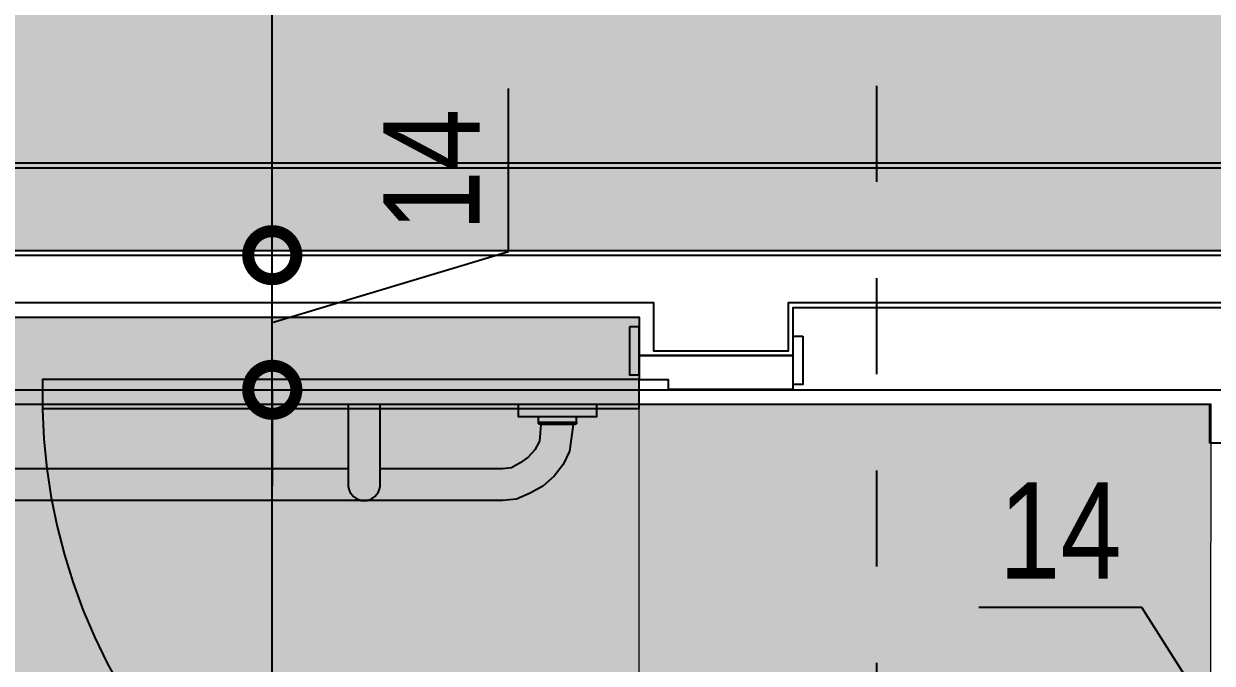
# Model space of a CAD drawing. Header units: metres. Extents: x -23 to 570, y -54 to 184.
# Drawn here: x 31.514 to 32.749, y -50.546 to -49.88 of the extents above; entities that cross this region are included whole.
import ezdxf
from ezdxf.xclip import XClip

# ---------------------------------------------------------------- set-up
doc = ezdxf.new("R2010")
doc.units = ezdxf.units.M
doc.header["$XCLIPFRAME"] = 0
doc.header["$PDMODE"] = 35
doc.linetypes.add('DASHEDX2', pattern=[1.5, 1, -0.5])
doc.linetypes.add('PUC$0$DASHEDX2', pattern=[1.5, 1, -0.5])
for name, color, linetype in [('1', 232, 'DASHEDX2'), ('ARQ-DIM', 2, 'Continuous'), ('PUC$0$ARQ-ALV ACAB', 4, 'Continuous'), ('PUC$0$ARQ-ALV OSSO', 5, 'Continuous'), ('PUC$0$ARQ-AUX', 7, 'Continuous'), ('PUC$0$ARQ-CAX @ 1', 1, 'Continuous'), ('PUC$0$ARQ-HID', 7, 'Continuous'), ('PUC$0$ARQ-PRJ', 7, 'PUC$0$DASHEDX2'), ('PUC$0$ARQ-SIM', 1, 'Continuous')]:
    doc.layers.add(name, color=color, linetype=linetype)
doc.layers.add('PUC$0$ARQ-FORRO', color=9, linetype='Continuous', lineweight=5)
doc.styles.add('Adesa', font='ARIALN.TTF')
doc.dimstyles.new('ADESA 1-0050', dxfattribs={"dimtxt": 0.1, "dimasz": 0.1, "dimexe": 0.05, "dimexo": 0.05, "dimgap": 0.03, "dimtad": 1, "dimdec": 1, "dimlfac": 100, "dimzin": 12, "dimtxsty": 'Adesa', "dimblk": 'DOTSMALL', "dimcen": 1, "dimdle": 0.05, "dimclrd": 1, "dimclre": 1, "dimclrt": 256, "dimazin": 3, "dimtm": 1e-09, "dimtfac": 1, "dimtdec": 1, "dimtmove": 1, "dimatfit": 0, "dimldrblk": 'DOTSMALL', "dimfxl": 0.8, "dimtvp": 2, "dimtolj": 1, "dimtzin": 0, "dimarcsym": 0})

# ---------------------------------------------------------------- blocks, each defined once
blk = doc.blocks.new('_DotSmall')
at = {"color": 0, "linetype": 'ByBlock', "const_width": 0.5}
blk.add_lwpolyline([(-0.0625, 0, 1), (0.0625, 0, 1)], format="xyb", close=True, dxfattribs=at)
blk = doc.blocks.new('*D438')
at = {"layer": 'ARQ-DIM', "color": 1, "lineweight": -2, "transparency": 16777216}
for p, q in [((31.77199532753068, -51.68972446773182), (31.77199532753068, -50.21113484295137)), ((31.37173537000374, -50.26113484295136), (31.82199532753068, -50.26113484295136)), ((31.37173537000374, -51.63972446773182), (31.82199532753068, -51.63972446773182))]:
    blk.add_line(p, q, dxfattribs=at)
at = {"layer": 'Defpoints', "color": 0, "transparency": 16777216}
for p in [(31.32173537000374, -50.26113484295136, 4.318356323904093e-06), (31.77199532753068, -50.26113484295136), (31.32173537000374, -51.63972446773182)]:
    blk.add_point(p, dxfattribs=at)
at = {"layer": 'ARQ-DIM', "color": 1, "lineweight": -2, "transparency": 16777216, "xscale": 0.1, "yscale": 0.1, "zscale": 0.1}
for p, rotation in [((31.77199532753068, -50.26113484295136), 90), ((31.77199532753068, -51.63972446773182), 270)]:
    blk.add_blockref('_DotSmall', p, dxfattribs=dict(at, rotation=rotation))
at = {"layer": 'ARQ-DIM', "transparency": 16777216, "insert": (31.69093802875848, -50.95042965534159), "char_height": 0.1, "attachment_point": 5, "rotation": 90, "style": 'Adesa'}
blk.add_mtext('\\A1;138', dxfattribs=at)
blk = doc.blocks.new('*D610')
at = {"layer": 'ARQ-DIM', "color": 1, "lineweight": -2, "transparency": 16777216}
for p, q in [((32.67568004541354, -50.48765898740162), (32.50619846287603, -50.48765898740162)), ((32.83107934899424, -50.73284998330885), (32.67568004541354, -50.48765898740162)), ((32.76107946001204, -50.85263855794929), (32.76107946001204, -50.68284998330886)), ((32.90107923797643, -50.8526385558587), (32.90107923797643, -50.68284998330886)), ((32.76107946001204, -50.73284998330885), (32.66107946001204, -50.73284998330885)), ((32.90107923797643, -50.73284998330885), (32.76107946001204, -50.73284998330885)), ((32.90107923797643, -50.73284998330885), (32.76107946001204, -50.73284998330885)), ((32.90107923797643, -50.73284998330885), (33.00107923797643, -50.73284998330885))]:
    blk.add_line(p, q, dxfattribs=at)
at = {"layer": 'Defpoints', "color": 0, "transparency": 16777216}
for p in [(32.76107946001204, -50.73284998330885), (32.76107946001204, -50.90263855794929, -8.63671264780692e-06), (32.90107923797643, -50.90263855585869, -8.63671264780692e-06)]:
    blk.add_point(p, dxfattribs=at)
at = {"layer": 'ARQ-DIM', "color": 1, "lineweight": -2, "transparency": 16777216, "xscale": 0.1, "yscale": 0.1, "zscale": 0.1}
blk.add_blockref('_DotSmall', (32.76107946001204, -50.73284998330885), dxfattribs=at)
at = {"layer": 'ARQ-DIM', "color": 1, "lineweight": -2, "transparency": 16777216, "xscale": 0.1, "yscale": 0.1, "zscale": 0.1, "rotation": 180}
blk.add_blockref('_DotSmall', (32.90107923797643, -50.73284998330885), dxfattribs=at)
at = {"layer": 'ARQ-DIM', "transparency": 16777216, "insert": (32.59093925414479, -50.40745434892958), "char_height": 0.1, "attachment_point": 5, "style": 'Adesa'}
blk.add_mtext('\\A1;14', dxfattribs=at)
blk = doc.blocks.new('*D780')
at = {"layer": 'ARQ-DIM', "color": 1, "lineweight": -2, "transparency": 16777216}
for p, q in [((32.0176092429468, -50.1174497186525), (32.0176092429468, -49.94796813611499)), ((31.7719953275307, -50.12113294360326), (31.7719953275307, -50.02113294360326)), ((31.64686534876721, -50.12113294360326), (31.8219953275307, -50.12113294360326)), ((31.7719953275307, -50.19113389327733), (32.0176092429468, -50.1174497186525)), ((31.7719953275307, -50.26113484295139), (31.7719953275307, -50.12113294360326)), ((31.7719953275307, -50.26113484295139), (31.7719953275307, -50.12113294360326)), ((31.64686534876721, -50.26113484295139), (31.8219953275307, -50.26113484295139)), ((31.7719953275307, -50.26113484295139), (31.7719953275307, -50.36113484295139))]:
    blk.add_line(p, q, dxfattribs=at)
at = {"layer": 'Defpoints', "color": 0, "transparency": 16777216}
for p in [(31.59686534876721, -50.12113294360326), (31.7719953275307, -50.12113294360326), (31.59686534876721, -50.26113484295139)]:
    blk.add_point(p, dxfattribs=at)
at = {"layer": 'ARQ-DIM', "color": 1, "lineweight": -2, "transparency": 16777216, "xscale": 0.1, "yscale": 0.1, "zscale": 0.1}
for p, rotation in [((31.7719953275307, -50.12113294360326), 270), ((31.7719953275307, -50.26113484295139), 90)]:
    blk.add_blockref('_DotSmall', p, dxfattribs=dict(at, rotation=rotation))
at = {"layer": 'ARQ-DIM', "transparency": 16777216, "insert": (31.93740460447475, -50.03270892738374), "char_height": 0.1, "attachment_point": 5, "rotation": 90, "style": 'Adesa'}
blk.add_mtext('\\A1;14', dxfattribs=at)
blk = doc.blocks.new('*D781')
at = {"layer": 'ARQ-DIM', "color": 1, "lineweight": -2, "transparency": 16777216}
for p, q in [((31.77199532753075, -50.17113294360326), (31.77199532753075, -49.06989902853806)), ((31.64686568572553, -49.11989902853806), (31.82199532753075, -49.11989902853806)), ((31.64686534876721, -50.12113294360326), (31.82199532753075, -50.12113294360326))]:
    blk.add_line(p, q, dxfattribs=at)
at = {"layer": 'Defpoints', "color": 0, "transparency": 16777216}
for p in [(31.59686568572553, -49.11989902853806, 1.295506897130856e-05), (31.77199532753075, -49.11989902853806), (31.59686534876721, -50.12113294360326)]:
    blk.add_point(p, dxfattribs=at)
at = {"layer": 'ARQ-DIM', "color": 1, "lineweight": -2, "transparency": 16777216, "xscale": 0.1, "yscale": 0.1, "zscale": 0.1}
for p, rotation in [((31.77199532753075, -49.11989902853806), 90), ((31.77199532753075, -50.12113294360326), 270)]:
    blk.add_blockref('_DotSmall', p, dxfattribs=dict(at, rotation=rotation))
at = {"layer": 'ARQ-DIM', "transparency": 16777216, "insert": (31.69093802875856, -49.62051598607066), "char_height": 0.1, "attachment_point": 5, "rotation": 90, "style": 'Adesa'}
blk.add_mtext('\\A1;100', dxfattribs=at)
blk = doc.blocks.new('PUC$0$VASO SANIT ACESSIVEL')
at = {"elevation": -9.998618443336001e-05}
blk.add_lwpolyline([(0, -8.881784197001252e-16), (-4.440892098500626e-16, -1.27339661088353)], dxfattribs=at)
at = {"color": 1}
for points in [[(-0.09876492666306191, -1.120756237517578), (-0.1001999896711645, -1.106300703282993), (-0.1001999896711645, -0.2880606915933495), (-0.09876492666306191, -0.273605157358765)], [(-0.06719998967113572, -0.946036579955911), (-0.06719998967113572, -0.2880606915933495), (-0.06614847561817516, -0.2788874204479397)], [(-0.06614847561817516, -1.115473974428548), (-0.06719998967113572, -1.106300703282993), (-0.06719998967113572, -0.9790365799567053)], [(-0.09241578763998959, -1.134912707761339), (-0.09876492666306191, -1.120756237517578)], [(-0.06088287062368281, -1.124543348499226), (-0.06614847561817516, -1.115473974428548)], [(-0.08508402015817484, -1.148266871033063), (-0.09241578763998959, -1.134912707761339)], [(-0.05523574765808092, -1.133011702461606), (-0.06088287062368281, -1.124543348499226)], [(-0.04748331774542791, -1.140000681901234), (-0.05523574765808092, -1.133011702461606)], [(-0.07494328094042935, -1.160053320800595), (-0.08508402015817484, -1.148266871033063)], [(-0.03842677103159176, -1.144735196825437), (-0.04748331774542791, -1.140000681901234)], [(-0.0211013592743261, -1.145999214756391), (-0.03842677103159176, -1.144735196825437)], [(-0.0211013592743261, -1.145545302210901), (-0.02082413257630877, -1.144520341296389)], [(-0.0211013592743261, -1.181286851239798), (-0.0211013592743261, -1.145545302210901)], [(-0.02082413257630877, -1.144520341296389), (-0.02009570158981644, -1.143791887718196)], [(-0.02009570158981644, -1.143791887718196), (-0.01907059560537627, -1.143514538541728)], [(-0.01907059560537627, -1.183317614908679), (-0.01907059560537627, -1.143514538541728)], [(-0.01907059560537627, -1.143514538541728), (-0.01319998160157843, -1.143514538541728)], [(-0.06256175025315747, -1.169475121184893), (-0.07494328094042935, -1.160053320800595)], [(-0.04875629253751468, -1.175985195407063), (-0.06256175025315747, -1.169475121184893)], [(-0.0211013592743261, -1.179729104467058), (-0.04875629253751468, -1.175985195407063)], [(-0.02082411211980828, -1.18231180033306), (-0.0211013592743261, -1.181286851239798)], [(-0.02009557374891324, -1.183040383893183), (-0.02082411211980828, -1.18231180033306)], [(-0.01907059560537627, -1.183317614908679), (-0.02009557374891324, -1.183040383893183)], [(-0.01907059560537627, -1.183317614908679), (-0.01319998160157843, -1.183317614908679)]]:
    blk.add_lwpolyline(points, dxfattribs=at)
at = {"color": 1, "elevation": -9.998618443336001e-05}
blk.add_lwpolyline([(7.097009202539084e-09, -1.122800715314209), (9.042159465622035e-09, -1.20403143813649), (-0.01319998847227266, -1.20403143813649), (-0.01319999041742292, -1.122800715314209)], close=True, dxfattribs=at)
at = {"layer": 'PUC$0$ARQ-SIM'}
blk.add_lwpolyline([(-9.192646643896296e-13, -0.9460365799567574), (-0.08519998967064613, -0.9460365799556845, 0.9132146379288371), (-0.08519998967067366, -0.9790365799566911), (-9.192646643896296e-13, -0.9790365799567586)], format="xyb", dxfattribs=at)
blk = doc.blocks.new('*U2415')
for points in [[(0, 0), (-5.51091059616504e-17, 0.6200000000003125), (-0.03000000000020014, 0.6200000000003125), (-0.03000000000020009, 0)], [(-0.6749999999981309, 0.01000000000070145), (-0.6249999999984037, 0.01000000000070145), (-0.6249999999984037, 2.557953848736361e-13), (-0.6749999999981309, 2.557953848736361e-13)], [(0.05500000000006366, 0.01000000000036039), (0.005000000000336513, 0.01000000000036039), (0.005000000000336513, -8.526512829121202e-14), (0.05500000000006366, -8.526512829121202e-14)], [(-0.6649999999987734, -0.169999973336985), (-0.6149999999990462, -0.169999973336985), (-0.6149999999990462, -0.1599999733365394), (-0.6649999999987734, -0.1599999733365394)], [(0.04499999999978042, -0.1699999734055666), (-0.004999999999946731, -0.1699999734055666), (-0.004999999999946731, -0.1599999734051494), (0.04499999999978042, -0.1599999734051494)]]:
    blk.add_lwpolyline(points, close=True)
for points in [[(-0.6599999999991677, 0), (-0.6199999999999999, 2.273736754432321e-13), (-0.6199999999999999, -0.02999999999997272), (-0.6099999999997816, -0.02999999999997272), (-0.6099999999990507, -0.1599999733225559), (-0.6450000000001558, -0.1599999733227833), (-0.6449999999995224, 0)], [(0.03999999999973625, -2.273736754432321e-13), (3.410605131648481e-13, 0), (3.410605131648481e-13, -0.03000000000020009), (-0.009999999999877218, -0.03000000000020009), (-0.009999999999942184, -0.1599999733595325), (0.02500000000070811, -0.1599999733597599), (0.02499999999952252, -2.273736754432321e-13)]]:
    blk.add_lwpolyline(points)
at = {"layer": 'PUC$0$ARQ-PRJ'}
blk.add_arc((-0.0178846153847456, 0.01788461538511558), 0.6023809391554807, 88.29864539466116, 181.7013546053483, dxfattribs=at)
blk = doc.blocks.new('PUC$0$planta tipo 5 puc')
at = {"layer": 'PUC$0$ARQ-FORRO'}
h = blk.add_hatch(color=256, dxfattribs=at)
h.dxf.hatch_style = 1
h.paths.add_polyline_path([(-29.38834153513634, 0.1856084022041193), (-30.6366845555415, 0.1856084022041196), (-30.6366845555415, 1.795038550576186), (-30.32668697174056, 1.795037589902135), (-30.32668455522804, 2.574816162691088), (-29.38834154572229, 2.574706871325393)])
at = {"layer": 'PUC$0$ARQ-ALV ACAB', "elevation": 4.318356323904093e-06}
blk.add_lwpolyline([(-30.6366845555415, 1.795038550576186), (-30.6366845555415, 0.1856084022041197), (-29.38834153513634, 0.1856084022041193), (-29.38834154292446, 0.2256047968852583), (-29.22834156956552, 0.2256047968852583), (-29.22834154963769, 0.1756047841986685), (-27.82511883816247, 0.1756011812692293), (-27.82511900716385, -0.05481320627855993), (-27.97511901520956, -0.05481320627856), (-27.9751188400493, 0.02558742676947649), (-30.79669443536004, 0.02560654861560134)], dxfattribs=at)
at = {"layer": 'PUC$0$ARQ-ALV OSSO', "elevation": 4.318356323904093e-06}
blk.add_lwpolyline([(-30.6516845555415, 1.085605700000688), (-30.6516845555415, 0.1706084134620897), (-29.37334153448521, 0.1706084134620896), (-29.37334154227332, 0.220604796885259), (-29.23334156789954, 0.220604796885258), (-29.23334154797172, 0.1706047968848228), (-27.83011884146222, 0.1706011939553962), (-27.83011900386408, -0.04981320627856066), (-27.97011900665173, -0.0498132062785601), (-27.97011883149153, 0.03058739225385804), (-30.79169065156003, 0.03060651411398684)], dxfattribs=at)
at = {"layer": 'PUC$0$ARQ-FORRO', "elevation": 4.318356323904093e-06}
blk.add_lwpolyline([(-29.38834153513634, 0.1856084022041193), (-30.6366845555415, 0.1856084022041196), (-30.6366845555415, 1.795038550576186), (-30.32668697174056, 1.795037589902135), (-30.32668455522804, 2.574816162691088), (-29.38834154572229, 2.574706871325393)], close=True, dxfattribs=at)
at = {"layer": 'PUC$0$ARQ-CAX @ 1', "xscale": -1.000000000000007, "rotation": 90}
blk.add_blockref('*U2415', (-29.38834154292528, 0.2506047968847809, 4.319321033476736e-06), dxfattribs=at)
blk = doc.blocks.new('PUC$0$pl forro pcd 5')
at = {"layer": 'PUC$0$ARQ-FORRO'}
h = blk.add_hatch(color=256, dxfattribs=at)
h.dxf.hatch_style = 1
h.paths.add_polyline_path([(0.02000769375804268, 2.230766356237233), (2.8415755025528, 2.230766356237233), (2.841567615617386, 1.239555479409269), (0.01999980682262859, 1.239555479409269)])
h = blk.add_hatch(color=256, dxfattribs=at)
h.dxf.hatch_style = 1
h.paths.add_polyline_path([(2.022511070254303, 1.079545752610393), (0.1800101959501106, 1.079553573246137), (0.1800092889718385, -0.2690359823768631), (0.4900082775237351, -0.2690361070616589), (0.4900104169908985, -1.21903311018972), (2.019880447937155, -1.219039102694978)])
for points, elevation in [([(0.02000769375804268, 2.230766356237233), (2.8415755025528, 2.230766356237233), (2.841567615617386, 1.239555479409269), (0.01999980682262859, 1.239555479409269)], 3.889210902664719e-05), ([(2.022511070254303, 1.079545752610393), (0.1800101959501106, 1.079553573246137), (0.1800092889718385, -0.2690359823768631), (0.4900082775237351, -0.2690361070616589), (0.4900104169908985, -1.21903311018972), (2.019880447937155, -1.219039102694978)], 3.025539637924273e-05)]:
    blk.add_lwpolyline(points, close=True, dxfattribs=dict(at, elevation=elevation))
blk = doc.blocks.new('PUC')
at = {"layer": 'PUC$0$ARQ-ALV ACAB'}
for points, elevation in [([(30.7449709503363, -50.11613294360323), (33.5665549777036, -50.11613294360324), (33.56655497770345, -50.05491534427996)], -9.6470957264283e-10), ([(30.90498944875005, -50.27613484976636), (32.74607946001204, -50.27613484524334)], 4.318356323904093e-06)]:
    blk.add_lwpolyline(points, dxfattribs=dict(at, elevation=elevation))
for points in [[(32.74607946001204, -50.27613212948994), (32.74607946001204, -50.31613484295135)], [(32.74607946001204, -50.31613484295135), (32.90607946001204, -50.31613484295136)]]:
    blk.add_lwpolyline(points, dxfattribs=at)
at = {"layer": 'PUC$0$ARQ-ALV OSSO'}
for points, elevation in [([(30.74996981484883, -50.12113294360323), (33.57155497770361, -50.12113294360324), (33.57155497770361, -50.06991534427939)], -9.6470957264283e-10), ([(30.88998903986055, -50.26113484295134), (33.71155458419673, -50.26113484295135)], 4.318356323904093e-06)]:
    blk.add_lwpolyline(points, dxfattribs=dict(at, elevation=elevation))
at = {"layer": 'PUC$0$ARQ-AUX', "xscale": -1, "rotation": 180}
blk.add_blockref('PUC$0$planta tipo 5 puc', (61.54167359540205, -49.99990830504068, -8.63671264780692e-06), dxfattribs=at)
at = {"layer": 'PUC$0$ARQ-FORRO'}
blk.add_blockref('PUC$0$pl forro pcd 5', (30.72497925279994, -51.3556884230125, -2.593704005533864e-05), dxfattribs=at)
at = {"layer": 'PUC$0$ARQ-HID', "rotation": 90.00000000000001}
blk.add_blockref('PUC$0$VASO SANIT ACESSIVEL', (30.90498944875005, -50.27613484976636, 4.318356323904093e-06), dxfattribs=at)
blk = doc.blocks.new('est-lo-07-6sb-r00')
at = {"layer": '1'}
blk.add_lwpolyline([(3240.004467, 285.5001770000001), (3240.004467, -229.9998439999999)], dxfattribs=at)

msp = doc.modelspace()

# ---------------------------------------------------------------- block references
msp.add_blockref('PUC', (0, 0))
at = {"linetype": 'Continuous'}
ref = msp.add_blockref('est-lo-07-6sb-r00', (0, -50), dxfattribs=dict(at, xscale=0.01, yscale=0.01, zscale=0.01))
XClip(ref).set_block_clipping_path([(-2376.938745374719, -332.406408918996), (3843.23007627645, 424.4148867242975)])

# ---------------------------------------------------------------- dimensions: what is measured, and where the dimension line sits
at = {"layer": 'ARQ-DIM'}
for base, p1, p2, angle, picture, middle in [((31.77199532753075, -49.11989902853806), (31.59686534876719, -50.12113294360324), (31.59686568572551, -49.11989902853803, 1.295506897130856e-05), 90, '*D781', (31.69093802875856, -49.62051598607066)), ((31.77199532753068, -50.26113484295136), (31.32173537000372, -51.6397244677318), (31.32173537000372, -50.26113484295134, 4.318356323904093e-06), 270, '*D438', (31.69093802875848, -50.95042965534159))]:
    dim = msp.add_linear_dim(base=base, p1=p1, p2=p2, angle=angle, dimstyle='ADESA 1-0050', override={"dimdec": 0}, dxfattribs=at)
    dim.commit()
    dim.dimension.update_dxf_attribs({"geometry": picture, "text_midpoint": middle})
dim = msp.add_linear_dim(base=(31.7719953275307, -50.12113294360326), p1=(31.59686534876719, -50.26113484295136), p2=(31.59686534876719, -50.12113294360324), angle=90, dimstyle='ADESA 1-0050', dxfattribs=at)
dim.commit()
dim.dimension.update_dxf_attribs({"geometry": '*D780', "text_midpoint": (31.93740460447475, -50.08744971865249)})
dim = msp.add_linear_dim(base=(32.76107946001204, -50.73284998330885, 8.63671264780692e-06), p1=(32.90107923797643, -50.90263855585869), p2=(32.76107946001204, -50.90263855794929), dimstyle='ADESA 1-0050', dxfattribs=at)
dim.commit()
dim.dimension.update_dxf_attribs({"geometry": '*D610', "text_midpoint": (32.64568004541354, -50.48765898740162, 8.63671264780692e-06), "dimtype": 160})

doc.saveas('drawing.dxf')
